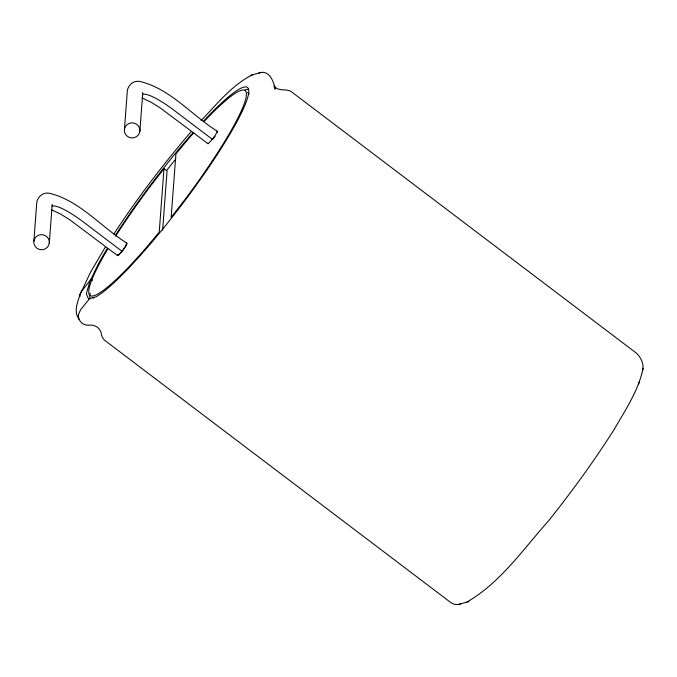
<?xml version="1.0" encoding="UTF-8"?>
<svg xmlns="http://www.w3.org/2000/svg" width="677" height="677" viewBox="0 0 677 677"><rect width="100%" height="100%" fill="white"/><g stroke="black" fill="none" stroke-linecap="round" stroke-linejoin="round"><path stroke-width="1.02" d="M642.465 370.708C644.487 364.708 641.051 357.913 636.972 353.572L291.338 91.7C286.185 88.103 278.129 92.106 274.193 85.827M33.867 241.122L36.803 202.017C38.056 196.254 43.624 191.836 49.683 193.343C79.903 200.697 101.372 227.21 126.87 243.136M49.286 243.263A7.785 7.54 4.3 0 0 38.64 235.198A7.785 7.54 4.3 0 0 36.795 248.12A7.785 7.54 4.3 0 0 49.286 243.263L52.205 204.369M124.433 129.332L127.378 90.227C128.63 84.464 134.198 80.047 140.257 81.553C170.477 88.907 191.946 115.42 217.435 131.346A7.785 1.083 -52.9 0 1 217.359 132.353M139.851 131.473A7.785 7.54 4.3 0 0 129.214 123.409A7.785 7.54 4.3 0 0 127.369 136.331A7.785 7.54 4.3 0 0 139.851 131.473L142.779 92.58M162.598 230.341L167.058 171.01L163.986 168.683L159.213 232.177L144.836 249.314A128.444 17.847 -52.9 0 1 107.838 248.848M80.538 292.845C78.185 301.502 72.93 310.955 79.082 319.324M90.278 293.133L89.432 296.128L90.49 298.692M466.69 602.166C500.252 582.999 523.169 549.233 548.556 520.858C571.786 491.68 593.788 461.519 613.802 430.039C625.209 410.355 638.326 390.925 643.133 368.339M638.631 384.155L639.249 381.997M80.038 294.597L90.312 272.611L105.375 246.961M80.673 292.566L91.04 279.178L92.58 280.346M113.897 234.03C137.304 198.048 163.512 163.936 191.422 131.338M163.986 168.683L149.499 187.36A128.444 17.847 -52.9 0 0 115.632 236.188M89.584 298.616L80.614 309.744L78.456 314.475A9.732 9.419 4.3 0 0 89.305 325.172A10.908 10.561 4.3 0 1 93.544 325.485L94.907 325.925A10.197 9.876 4.3 0 1 99.367 329.301L100.137 330.478A10.908 10.561 4.3 0 1 101.482 334.396A9.732 9.419 4.3 0 0 105.163 340.683L450.797 602.547A9.732 9.419 4.3 0 0 460.436 603.884L460.851 603.656M126.43 243.263A7.785 1.083 -52.9 0 1 122.072 251.311L118.509 255.051A6.982 0.973 -52.9 0 1 117.891 255.043M201.103 120.54C216.902 104.275 231.864 85.014 252.479 74.834M119.702 254.01L118.737 254.933A7.785 1.083 -52.9 0 1 117.637 254.594M258.732 73.099C268.972 69.105 273.779 81.24 275.192 89.22L273.982 86.301M250.168 75.494L261.161 72.414M458.016 604.586L469 601.506M142.026 97.945L151.191 102.295L160.161 107.871L208.135 143.803M51.46 209.735L60.617 214.084L69.596 219.661L117.561 255.593M122.072 251.311L83.669 222.217A40.865 8.513 38.9 0 0 51.934 206.172M204.446 121.149A128.444 17.847 -52.9 0 1 245.785 98.766A128.444 17.847 -52.9 0 1 185.642 198.674L171.154 217.359L175.927 153.857L190.296 136.72A128.444 17.847 -52.9 0 1 193.91 132.633M93.883 298.134A128.444 17.847 -52.9 0 1 92.597 297.254M247.401 92.554A128.444 17.847 -52.9 0 1 249.102 94.179M79.835 296.687A9.732 9.419 4.3 0 1 79.92 295.045M203.447 121.217A132.337 18.381 -52.9 0 1 226.033 140.596A132.337 18.381 -52.9 0 1 95.999 296.822L88.484 298.921L86.36 293.801L89.77 281.818L98.478 263.776A132.337 18.381 -52.9 0 1 107.33 248.357M115.598 235.08A132.337 18.381 -52.9 0 1 193.224 132.48M166.703 170.367A132.337 18.381 -52.9 0 1 175.851 158.943M244.566 90.346A132.337 18.381 -52.9 0 1 248.349 89.288M217.012 131.169A7.785 1.083 -52.9 0 1 212.84 138.548A7.785 1.083 -52.9 0 1 207.577 143.329M126.277 243.754A7.785 1.083 -52.9 0 1 120.252 253.401M142.508 94.382A40.865 8.513 38.9 0 1 174.234 110.427L212.637 139.521A7.785 1.083 -52.9 0 0 215.049 136.297"/></g></svg>
